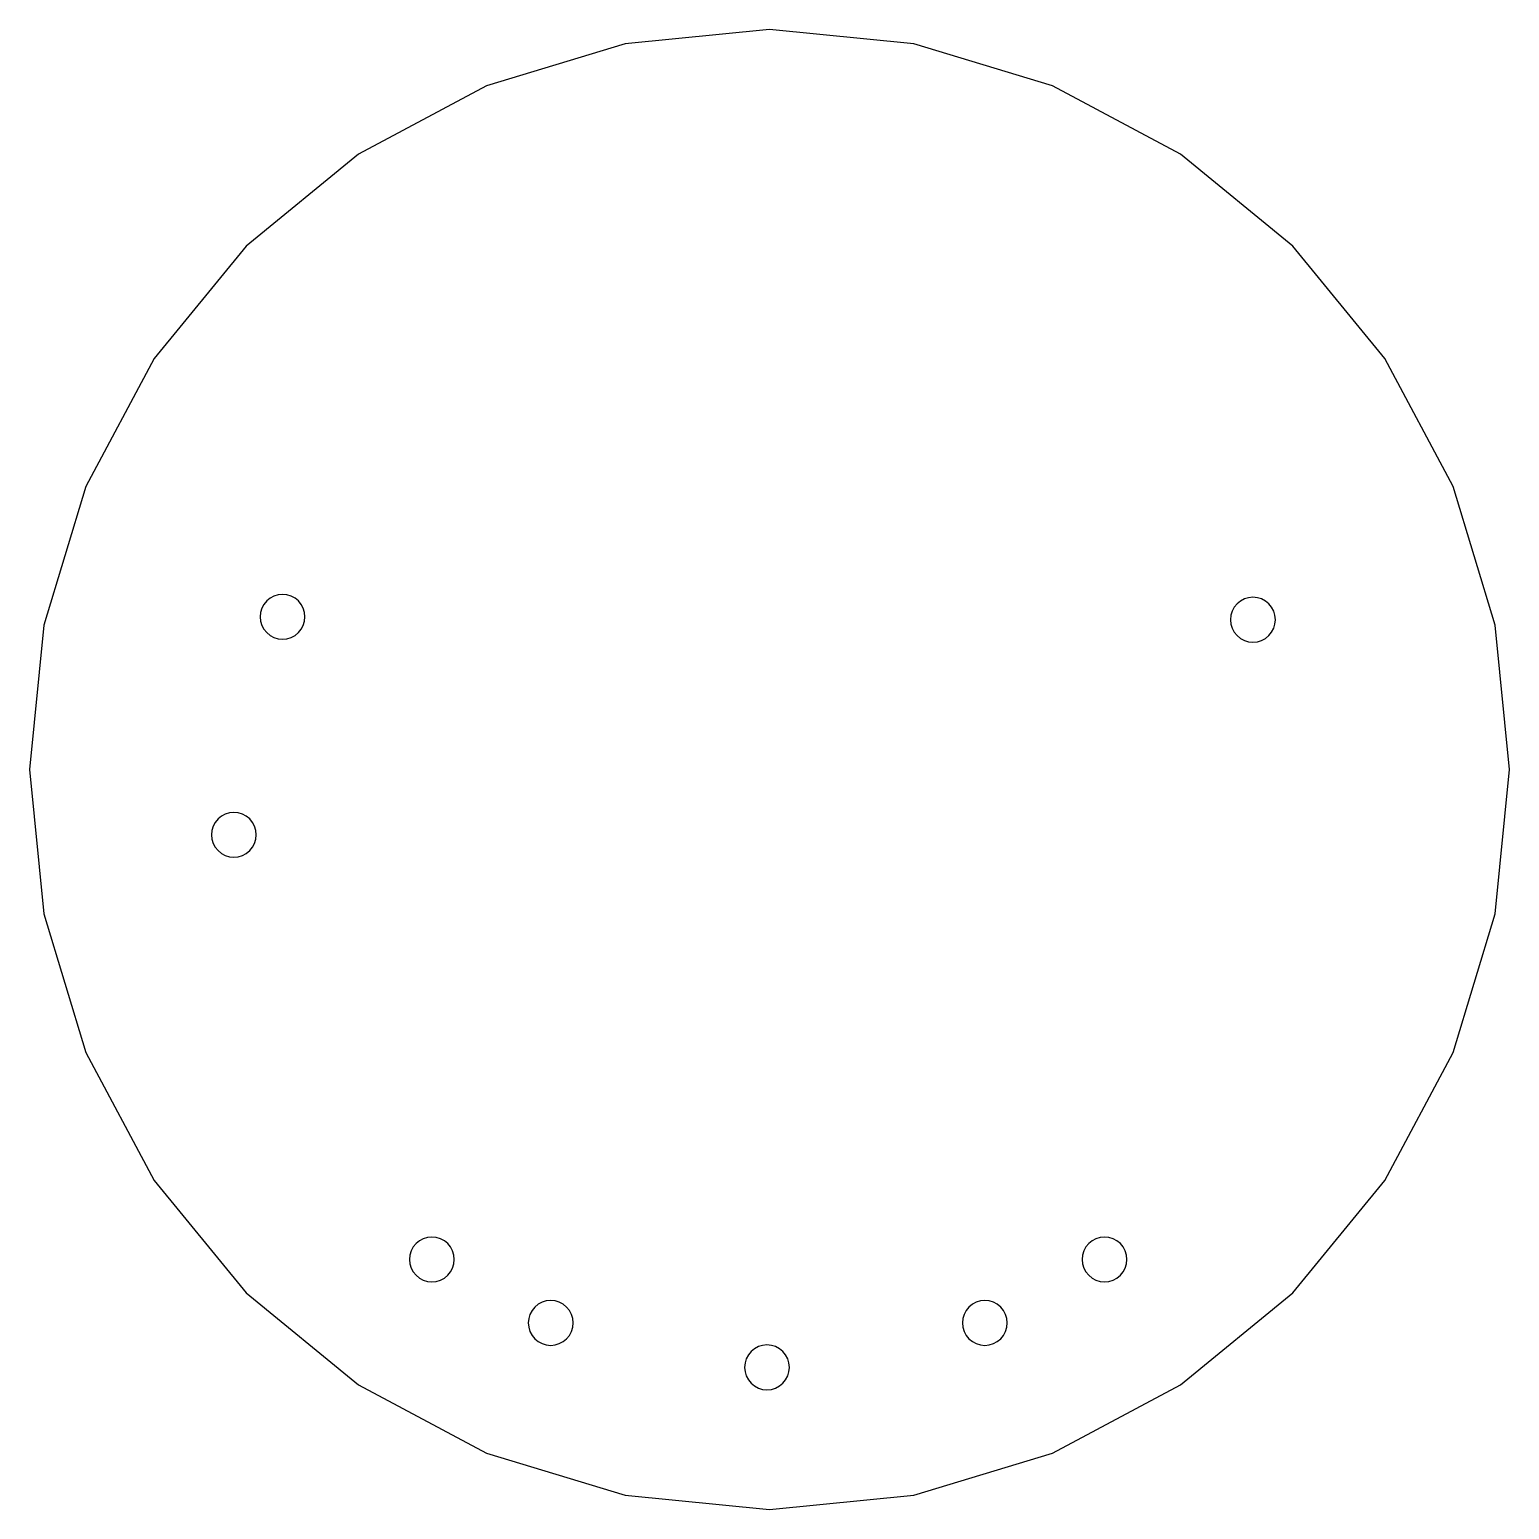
# Model space of a CAD drawing. Extents: x -47 to 52, y -43.7 to 55.3.
import ezdxf

# ---------------------------------------------------------------- set-up
doc = ezdxf.new("R2010")
doc.units = 0
doc.layers.add('LAYER_1', color=7, linetype='CONTINUOUS')

msp = doc.modelspace()

# ---------------------------------------------------------------- linework, layer by layer
at = {"layer": 'LAYER_1', "color": 250}
for points in [[(2.538, 55.263), (-7.119, 54.312), (-16.404, 51.495), (-24.962, 46.92), (-32.463, 40.764), (-38.619, 33.263), (-43.194, 24.706), (-46.01, 15.42), (-46.962, 5.763), (-46.01, -3.894), (-43.194, -13.18), (-38.619, -21.738), (-32.463, -29.239), (-24.962, -35.395), (-16.404, -39.969), (-7.119, -42.786), (2.538, -43.737), (12.195, -42.786), (21.481, -39.969), (30.039, -35.395), (37.54, -29.239), (43.696, -21.738), (48.27, -13.18), (51.087, -3.894), (52.038, 5.763), (51.087, 15.42), (48.27, 24.706), (43.696, 33.263), (37.54, 40.764), (30.039, 46.92), (21.481, 51.495), (12.195, 54.312)], [(-30.037, 17.479), (-30.33, 17.45), (-30.611, 17.365), (-30.871, 17.226), (-31.098, 17.039), (-31.285, 16.812), (-31.423, 16.553), (-31.508, 16.271), (-31.537, 15.979), (-31.508, 15.686), (-31.423, 15.405), (-31.285, 15.145), (-31.098, 14.918), (-30.871, 14.732), (-30.611, 14.593), (-30.33, 14.508), (-30.037, 14.479), (-29.745, 14.508), (-29.463, 14.593), (-29.204, 14.732), (-28.977, 14.918), (-28.79, 15.145), (-28.651, 15.405), (-28.566, 15.686), (-28.537, 15.979), (-28.566, 16.271), (-28.651, 16.553), (-28.79, 16.812), (-28.977, 17.039), (-29.204, 17.226), (-29.463, 17.365), (-29.745, 17.45)], [(34.882, 17.285), (34.59, 17.256), (34.308, 17.17), (34.049, 17.032), (33.822, 16.845), (33.635, 16.618), (33.496, 16.359), (33.411, 16.077), (33.382, 15.785), (33.411, 15.492), (33.496, 15.211), (33.635, 14.951), (33.822, 14.724), (34.049, 14.537), (34.308, 14.399), (34.59, 14.313), (34.882, 14.285), (35.175, 14.313), (35.456, 14.399), (35.716, 14.537), (35.943, 14.724), (36.129, 14.951), (36.268, 15.211), (36.353, 15.492), (36.382, 15.785), (36.353, 16.077), (36.268, 16.359), (36.129, 16.618), (35.943, 16.845), (35.716, 17.032), (35.456, 17.17), (35.175, 17.256)], [(-33.296, 2.895), (-33.588, 2.866), (-33.87, 2.781), (-34.129, 2.642), (-34.356, 2.456), (-34.543, 2.228), (-34.682, 1.969), (-34.767, 1.688), (-34.796, 1.395), (-34.767, 1.102), (-34.682, 0.821), (-34.543, 0.562), (-34.356, 0.334), (-34.129, 0.148), (-33.87, 0.009), (-33.588, -0.076), (-33.296, -0.105), (-33.003, -0.076), (-32.722, 0.009), (-32.462, 0.148), (-32.235, 0.334), (-32.048, 0.562), (-31.91, 0.821), (-31.825, 1.102), (-31.796, 1.395), (-31.825, 1.688), (-31.91, 1.969), (-32.048, 2.228), (-32.235, 2.456), (-32.462, 2.642), (-32.722, 2.781), (-33.003, 2.866)], [(-20.048, -25.515), (-20.34, -25.544), (-20.622, -25.63), (-20.881, -25.768), (-21.108, -25.955), (-21.295, -26.182), (-21.434, -26.441), (-21.519, -26.723), (-21.548, -27.015), (-21.519, -27.308), (-21.434, -27.589), (-21.295, -27.849), (-21.108, -28.076), (-20.881, -28.263), (-20.622, -28.401), (-20.34, -28.487), (-20.048, -28.515), (-19.755, -28.487), (-19.474, -28.401), (-19.214, -28.263), (-18.987, -28.076), (-18.801, -27.849), (-18.662, -27.589), (-18.577, -27.308), (-18.548, -27.015), (-18.577, -26.723), (-18.662, -26.441), (-18.801, -26.182), (-18.987, -25.955), (-19.214, -25.768), (-19.474, -25.63), (-19.755, -25.544)], [(24.952, -25.515), (24.66, -25.544), (24.378, -25.63), (24.119, -25.768), (23.892, -25.955), (23.705, -26.182), (23.566, -26.441), (23.481, -26.723), (23.452, -27.015), (23.481, -27.308), (23.566, -27.589), (23.705, -27.849), (23.892, -28.076), (24.119, -28.263), (24.378, -28.401), (24.66, -28.487), (24.952, -28.515), (25.245, -28.487), (25.526, -28.401), (25.786, -28.263), (26.013, -28.076), (26.199, -27.849), (26.338, -27.589), (26.423, -27.308), (26.452, -27.015), (26.423, -26.723), (26.338, -26.441), (26.199, -26.182), (26.013, -25.955), (25.786, -25.768), (25.526, -25.63), (25.245, -25.544)], [(-12.099, -29.762), (-12.392, -29.791), (-12.673, -29.876), (-12.933, -30.015), (-13.16, -30.201), (-13.347, -30.429), (-13.485, -30.688), (-13.571, -30.969), (-13.599, -31.262), (-13.571, -31.555), (-13.485, -31.836), (-13.347, -32.095), (-13.16, -32.323), (-12.933, -32.509), (-12.673, -32.648), (-12.392, -32.733), (-12.099, -32.762), (-11.807, -32.733), (-11.525, -32.648), (-11.266, -32.509), (-11.039, -32.323), (-10.852, -32.095), (-10.714, -31.836), (-10.628, -31.555), (-10.599, -31.262), (-10.628, -30.969), (-10.714, -30.688), (-10.852, -30.429), (-11.039, -30.201), (-11.266, -30.015), (-11.525, -29.876), (-11.807, -29.791)], [(16.943, -29.762), (16.65, -29.791), (16.369, -29.876), (16.11, -30.015), (15.882, -30.201), (15.696, -30.429), (15.557, -30.688), (15.472, -30.969), (15.443, -31.262), (15.472, -31.555), (15.557, -31.836), (15.696, -32.095), (15.882, -32.323), (16.11, -32.509), (16.369, -32.648), (16.65, -32.733), (16.943, -32.762), (17.236, -32.733), (17.517, -32.648), (17.776, -32.509), (18.004, -32.323), (18.19, -32.095), (18.329, -31.836), (18.414, -31.555), (18.443, -31.262), (18.414, -30.969), (18.329, -30.688), (18.19, -30.429), (18.004, -30.201), (17.776, -30.015), (17.517, -29.876), (17.236, -29.791)], [(2.371, -32.734), (2.078, -32.763), (1.797, -32.848), (1.538, -32.986), (1.31, -33.173), (1.124, -33.4), (0.985, -33.66), (0.9, -33.941), (0.871, -34.234), (0.9, -34.526), (0.985, -34.808), (1.124, -35.067), (1.31, -35.294), (1.538, -35.481), (1.797, -35.62), (2.078, -35.705), (2.371, -35.734), (2.664, -35.705), (2.945, -35.62), (3.204, -35.481), (3.432, -35.294), (3.618, -35.067), (3.757, -34.808), (3.842, -34.526), (3.871, -34.234), (3.842, -33.941), (3.757, -33.66), (3.618, -33.4), (3.432, -33.173), (3.204, -32.986), (2.945, -32.848), (2.664, -32.763)]]:
    msp.add_lwpolyline(points, close=True, dxfattribs=at)

doc.saveas('drawing.dxf')
